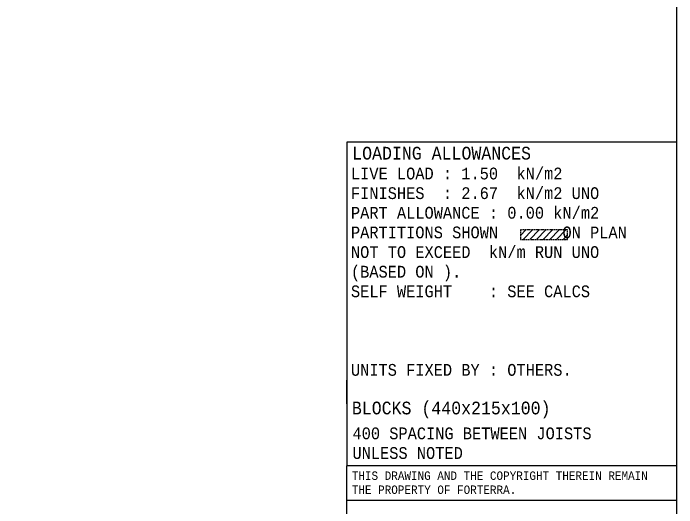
# Model space of a CAD drawing. Extents: x 0 to 40200, y 0 to 28450.
# Drawn here: x 33161 to 40200, y 5670 to 10917 of the extents above; entities that cross this region are included whole.
import ezdxf

# ---------------------------------------------------------------- set-up
doc = ezdxf.new("R2010")
doc.units = 0
doc.linetypes.add('DASHED', pattern=[19.05, 12.7, -6.35])
doc.layers.add('TITLE_BLOCK', color=7, linetype='CONTINUOUS')
doc.styles.add('CADFONT1', font='monotxt.shx', dxfattribs={"width": 0.901937})
pattern_1 = [(45, (0, 0), (-35.35534, 35.35534), [])]

msp = doc.modelspace()

# ---------------------------------------------------------------- hatches: boundary and pattern name
at = {"layer": 'TITLE_BLOCK', "linetype": 'CONTINUOUS'}
h = msp.add_hatch(dxfattribs=at)
h.set_pattern_fill('ExpertCAD', color=211, scale=50, angle=45, style=0, pattern_type=0)
h.set_pattern_definition(pattern_1)
h.paths.add_polyline_path([(38541.31923, 8517.8153), (39041.31923, 8517.8153), (39041.31923, 8617.8153), (38541.31923, 8617.8153)])
h = msp.add_hatch(dxfattribs=at)
h.set_pattern_fill('ExpertCAD', color=211, scale=50, angle=45, style=0, pattern_type=0)
h.set_pattern_definition(pattern_1)
h.paths.add_polyline_path([(38541.31923, 8517.8153), (39041.31923, 8517.8153), (39041.31923, 8617.8153), (38541.31923, 8617.8153)])

# ---------------------------------------------------------------- linework, layer by layer
at = {"layer": 'TITLE_BLOCK', "color": 172, "linetype": 'CONTINUOUS'}
for p, q in [((36700, 6771.96588), (36700, 7025.52491)), ((36700, 0), (36700, 6114.84228)), ((40200, 6114.84228), (36700, 6114.84228)), ((40200, 6114.84228), (36700, 6114.84228)), ((40200, 5748.59569), (36700, 5748.59569)), ((40200, 5748.59569), (36700, 5748.59569))]:
    msp.add_line(p, q, dxfattribs=at)
for points in [[(0, 28450), (0, 0), (40200, 0), (40200, 28450), (0, 28450)], [(40200, 9550.30059), (36700, 9550.30059), (36700, 6114.84228)]]:
    msp.add_lwpolyline(points, dxfattribs=at)
at = {"layer": 'TITLE_BLOCK', "color": 211, "linetype": 'DASHED'}
msp.add_lwpolyline([(38541.31923, 8617.8153), (38541.31923, 8517.8153), (39041.31923, 8517.8153), (39041.31923, 8617.8153), (38541.31923, 8617.8153)], dxfattribs=at)

# ---------------------------------------------------------------- texts
at = {"layer": 'TITLE_BLOCK', "color": 1, "linetype": 'CONTINUOUS', "attachment_point": 1, "style": 'CADFONT1'}
for s, insert, char_height in [('LOADING ALLOWANCES  ', (36756.80379, 9500.34202), 134.999984), (' LIVE LOAD : 1.50  kN/m2\\P FINISHES  : 2.67  kN/m2 UNO\\P PART ALLOWANCE : 0.00 kN/m2\\P PARTITIONS SHOWN       ON PLAN\\P NOT TO EXCEED  kN/m RUN UNO\\P (BASED ON ).\\P SELF WEIGHT    : SEE CALCS \\P  \\P\\P\\P UNITS FIXED BY : OTHERS.', (36645.7691, 9279.42697), 124.999496), ('BLOCKS (440x215x100)', (36753.16472, 6796.07866), 134.999984), (' 400 SPACING BETWEEN JOISTS\\P UNLESS NOTED  ', (36661.97139, 6521.83192), 124.999496), ('THIS DRAWING AND THE COPYRIGHT THEREIN REMAIN\\PTHE PROPERTY OF FORTERRA.', (36752.36338, 6055.20917), 89.408), ('THIS DRAWING AND THE COPYRIGHT THEREIN REMAIN\\PTHE PROPERTY OF FORTERRA.', (36752.36338, 6055.20917), 89.408)]:
    msp.add_mtext(s, dxfattribs=dict(at, insert=insert, char_height=char_height))

doc.saveas('drawing.dxf')
